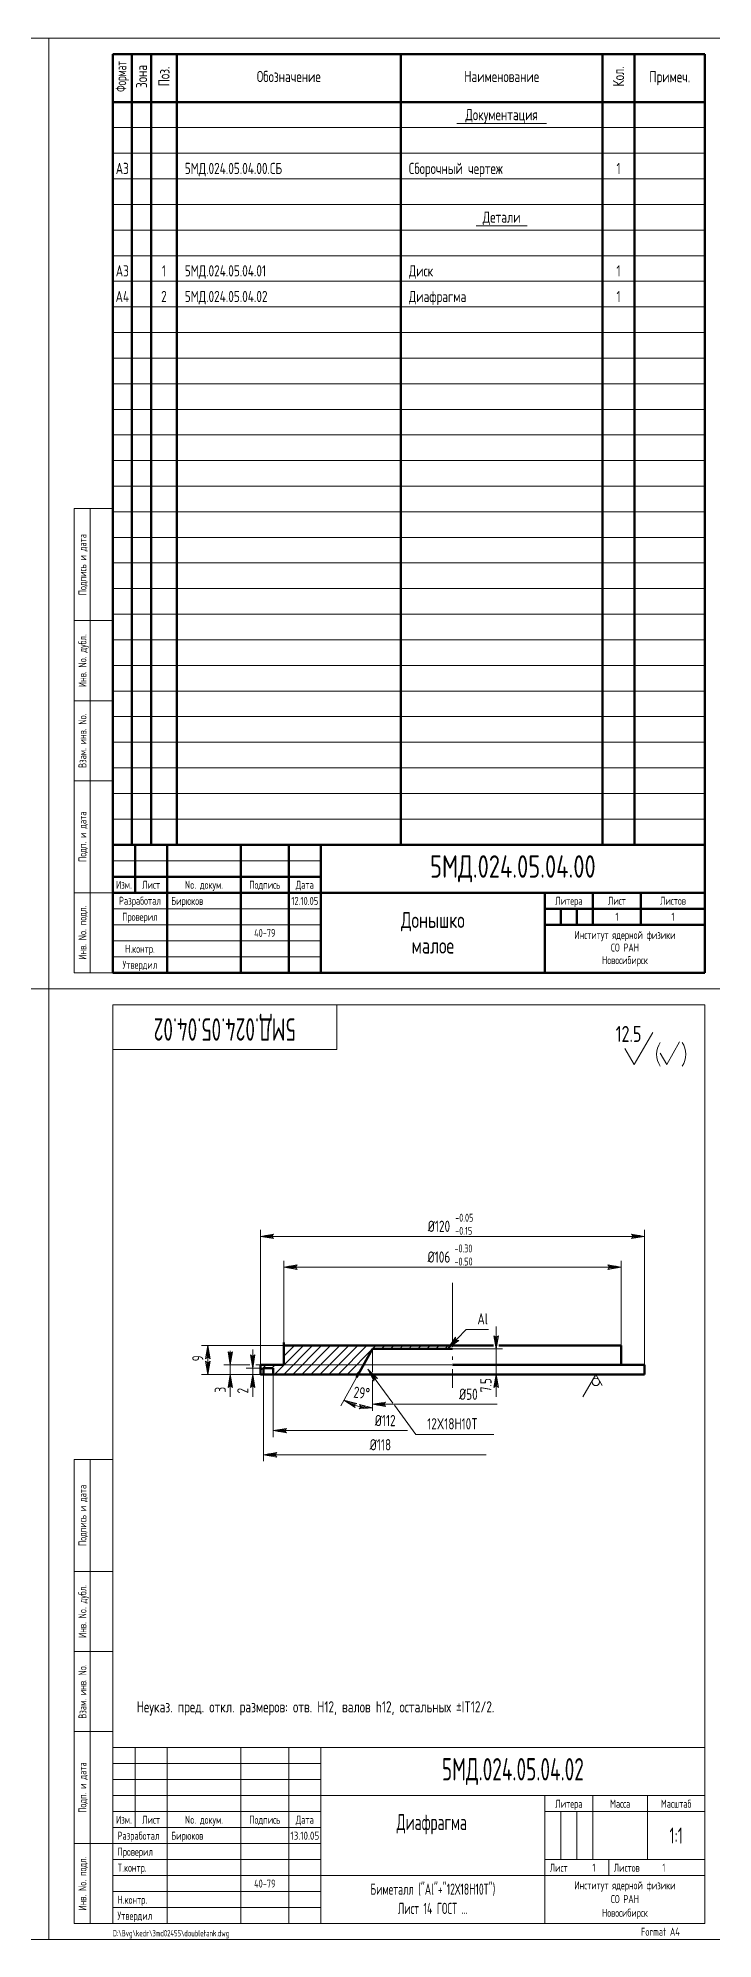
# Model space of a CAD drawing. Extents: x -414 to 4851, y -2165 to 1761.
# Drawn here: x 481 to 692, y 419 to 1013 of the extents above; entities that cross this region are included whole.
import ezdxf
from ezdxf.enums import TextEntityAlignment as Align

# ---------------------------------------------------------------- set-up
doc = ezdxf.new("R2010")
doc.units = 0
doc.linetypes.add('S-P20', pattern=[27, 20, -3, 1, -3])
for name, color, linetype, lineweight in [('1', 9, 'CONTINUOUS', 20), ('2', 2, 'CONTINUOUS', 50), ('DIM', 4, 'CONTINUOUS', 20), ('HATCH', 5, 'CONTINUOUS', 20), ('TR', 3, 'CONTINUOUS', 20)]:
    doc.layers.add(name, color=color, linetype=linetype, lineweight=lineweight)
doc.styles.add('SIMPLEX', font='simplex.shx', dxfattribs={"width": 0.7})

# ---------------------------------------------------------------- blocks, each defined once
blk = doc.blocks.new('SHTAMP1')
at = {"layer": 'DIM', "color": 2}
for p, q in [((-185, 55), (0, 55)), ((-185, 55), (-185, 0)), ((-178, 55), (-178, 29.99999999999999)), ((-168, 55), (-168, 0)), ((-145, 55), (-145, 0)), ((-130, 55), (-130, 0)), ((-120, 55), (-120, 0)), ((-120, 40), (0, 40)), ((-49.99999999999997, 40), (-50, 0)), ((-34.99999999999997, 40), (-34.99999999999997, 20)), ((-17.99999999999997, 40), (-17.99999999999997, 20.00000000000001)), ((-185, 35), (-120, 35)), ((-185, 30), (-120, 30)), ((-49.99999999999997, 35), (0, 35)), ((-50, 20), (0, 20)), ((-29.99999999999994, 20.00000000000001), (-29.99999999999997, 15)), ((-120, 15), (0, 15))]:
    blk.add_line(p, q, dxfattribs=at)
at = {"layer": 'DIM'}
for p, q in [((-185, 50), (-120, 50)), ((-185, 45), (-120, 45)), ((-185, 40), (-120, 40)), ((-44.99999999999997, 35), (-44.99999999999997, 20)), ((-39.99999999999997, 35), (-39.99999999999997, 20)), ((-185, 25), (-120, 25)), ((-185, 20), (-120, 20)), ((-185, 15), (-120, 15)), ((-185, 10), (-120, 10)), ((-185, 5), (-120, 5))]:
    blk.add_line(p, q, dxfattribs=at)
at = {"layer": 'DIM', "style": 'SIMPLEX', "width": 0.6}
blk.add_text('1', height=2.5, dxfattribs=at).set_placement((-35.17607202795625, 16.2))
at = {"layer": 'DIM', "style": 'SIMPLEX', "width": 0.6, "flags": 8}
blk.add_attdef('ОБОЗНАЧЕНИЕ2', text='', height=7, dxfattribs=at).set_placement((-117, 60), align=Align.MIDDLE)
at = {"layer": 'DIM', "style": 'SIMPLEX', "width": 0.6}
for tag, height, p in [('ОБОЗНАЧЕНИЕ', 7, (-60, 47.5)), ('МАСШТАБ', 5, (-9, 27.5))]:
    blk.add_attdef(tag, text='', height=height, dxfattribs=at).set_placement(p, align=Align.MIDDLE)
at = {"layer": 'DIM', "style": 'SIMPLEX', "width": 0.9108433734939759}
blk.add_attdef('ДАТА', text='', height=2.5, dxfattribs=at).set_placement((-129.5, 26.2), (-120.5, 26.2), align=Align.FIT)
at = {"layer": 'DIM', "style": 'SIMPLEX', "width": 0.6}
for tag, p in [('ЛИСТОВ', (-13.325, 16.2)), ('FORMAT', (-20, -3.8))]:
    blk.add_attdef(tag, p, '', height=2.5, dxfattribs=at)
blk.add_attdef('ТЕЛЕФОН', text='', height=2.5, dxfattribs=at).set_placement((-137.5, 12.5), align=Align.MIDDLE_CENTER)
at = {"layer": 'TR', "style": 'SIMPLEX', "width": 0.7}
for s, p in [('Литера', (-42.49999999999997, 36.2)), ('Масса', (-26.49999999999997, 36.2)), ('Масштаб', (-9, 36.2)), ('Изм.', (-181.5, 31.2)), ('Лист', (-173, 31.2)), ('No. докум.', (-156.5, 31.2)), ('Подпись', (-137.5, 31.2)), ('Дата', (-125, 31.2)), ('Институт ядерной физики', (-25, 10.70243239950646)), ('СО РАН', (-25, 6.416718113792172)), ('Новосибирск', (-25, 2.131003828077887))]:
    blk.add_text(s, height=2.5, dxfattribs=at).set_placement(p, align=Align.CENTER)
at = {"layer": 'TR', "style": 'SIMPLEX'}
for s, width, p in [('Разработал', 0.6, (-183.5, 26.2)), ('T.контр.', 0.7, (-183.5, 16.2)), ('Проверил', 0.7, (-183.5, 21.2)), ('Лист', 0.7, (-48.5, 16.2)), ('Листов', 0.7, (-28.49999999999997, 16.2)), ('Н.контр.', 0.7, (-183.5, 6.200000000000001)), ('Утвердил', 0.7, (-183.5, 1.200000000000001))]:
    blk.add_text(s, height=2.5, dxfattribs=dict(at, width=width)).set_placement(p)
at = {"layer": 'TR', "style": 'SIMPLEX', "width": 0.6}
for tag, height, p in [('НАИМЕНОВАНИЕ', 5, (-85.34568711718521, 29.20002082529924)), ('НАИМЕНОВАНИЕ2', 5, (-85.34568711718521, 21.20002082529924)), ('МАТЕРИАЛ', 3.5, (-85, 9)), ('СОРТАМЕНТ', 3.5, (-85, 3))]:
    blk.add_attdef(tag, text='', height=height, dxfattribs=at).set_placement(p, align=Align.CENTER)
for tag, p, height in [('РАЗРАБОТАЛ', (-166.7, 26.2), 2.5), ('ПРОВЕРИЛ', (-166.7, 21.2), 2.5), ('НОРМОКОНТРОЛЬ', (-166.7, 6.199999999999998), 2.5), ('УТВЕРДИЛ', (-166.7, 1.199999999999999), 2.5), ('ФАЙЛ', (-185, -4), 2)]:
    blk.add_attdef(tag, p, '', height=height, dxfattribs=at)
blk = doc.blocks.new('LEADR')
at = {"layer": 'DIM'}
for p, q in [((-1.170416226631389, 0.2000000000000028), (0, 0)), ((-0.9997944300187243, -0.0002412563466975826), (-1.170416226631389, 0.2000000000000028)), ((0, 0), (-1.170416226631389, -0.1999999999999886)), ((-0.4381870021173455, 0.07487712356459042), (-1.063684681848329, 0.07474016190496968)), ((0, 0), (-1, 0)), ((-1.170416226631389, -0.1999999999999886), (-0.9997944300187243, -0.0002412563466975826)), ((-0.4396274744967172, -0.07512327059271229), (-1.063870801763059, -0.07525989858129378))]:
    blk.add_line(p, q, dxfattribs=at)

msp = doc.modelspace()

# ---------------------------------------------------------------- hatches: boundary and pattern name
at = {"layer": 'HATCH'}
h = msp.add_hatch(dxfattribs=at)
h.set_pattern_fill('U', color=256, scale=2, angle=45, style=0, pattern_type=0)
h.set_pattern_definition([(45, (-354.926124163934, 0), (-1.414213562373095, 1.414213562373095), [])])
h.paths.add_polyline_path([(610.4256259746581, 604.7923789472738), (585.4256259746577, 604.7923789472738), (585.4256259746577, 603.7923789472736), (610.425625974658, 603.7923789472738)])

# ---------------------------------------------------------------- linework, layer by layer
at = {"layer": '1'}
for p, q in [((504.2896355711716, 985.2560392018383), (689.2896355711716, 985.2560392018383)), ((504.2896355711716, 977.2560392018383), (689.2896355711716, 977.2560392018383)), ((504.2896355711716, 969.2560392018383), (689.2896355711716, 969.2560392018383)), ((504.2896355711716, 961.2560392018383), (689.2896355711716, 961.2560392018383)), ((504.2896355711716, 953.2560392018383), (689.2896355711716, 953.2560392018383)), ((504.2896355711716, 945.2560392018383), (689.2896355711716, 945.2560392018383)), ((504.2896355711716, 937.2560392018383), (689.2896355711716, 937.2560392018383)), ((504.2896355711716, 929.2560392018383), (689.2896355711716, 929.2560392018383)), ((504.2896355711716, 921.2560392018383), (689.2896355711716, 921.2560392018383)), ((504.2896355711716, 913.2560392018383), (689.2896355711716, 913.2560392018383)), ((504.2896355711716, 905.2560392018383), (689.2896355711716, 905.2560392018383)), ((504.2896355711716, 897.2560392018383), (689.2896355711716, 897.2560392018383)), ((504.2896355711716, 889.2560392018383), (689.2896355711716, 889.2560392018383)), ((504.2896355711716, 881.2560392018383), (689.2896355711716, 881.2560392018383)), ((504.2896355711716, 873.2560392018383), (689.2896355711716, 873.2560392018383)), ((504.2896355711716, 865.2560392018383), (689.2896355711716, 865.2560392018383)), ((504.2896355711716, 857.2560392018383), (689.2896355711716, 857.2560392018383)), ((504.2896355711716, 849.2560392018383), (689.2896355711716, 849.2560392018383)), ((504.2896355711716, 841.2560392018383), (689.2896355711716, 841.2560392018383)), ((504.2896355711716, 833.2560392018383), (689.2896355711716, 833.2560392018383)), ((504.2896355711716, 825.2560392018383), (689.2896355711716, 825.2560392018383)), ((504.2896355711716, 817.2560392018383), (689.2896355711716, 817.2560392018383)), ((504.2896355711716, 809.2560392018383), (689.2896355711716, 809.2560392018383)), ((504.2896355711716, 801.2560392018383), (689.2896355711716, 801.2560392018383)), ((504.2896355711716, 793.2560392018383), (689.2896355711716, 793.2560392018383)), ((504.2896355711716, 785.2560392018383), (689.2896355711716, 785.2560392018383)), ((504.2896355711716, 777.2560392018383), (689.2896355711716, 777.2560392018383)), ((504.2896355711716, 769.2560392018383), (689.2896355711716, 769.2560392018383)), ((569.2896355711716, 756.2438015313794), (504.2896355711716, 756.2438015313794)), ((569.2896355711716, 741.2438015313794), (504.2896355711716, 741.2438015313794)), ((504.2896355711716, 736.2438015313794), (569.2896355711716, 736.2438015313794)), ((569.2896355711716, 731.2438015313794), (504.2896355711716, 731.2438015313794)), ((504.2896355711716, 726.2438015313794), (569.2896355711716, 726.2438015313794)), ((557.7657122529378, 598.7923789472738), (566.5118334508162, 598.7923789472738)), ((566.5118334508162, 598.7923789472738), (610.2214111297104, 598.7923789472738))]:
    msp.add_line(p, q, dxfattribs=at)
at = {"layer": '1', "linetype": 'S-P20'}
msp.add_line((610.425625974658, 624.3928854356757), (610.425625974658, 591.5972894628447), dxfattribs=at)
at = {"layer": '2'}
for p, q in [((504.2896355711716, 1008.243801531379), (689.2896355711716, 1008.243801531379)), ((504.2896355711716, 721.2438015313794), (504.2896355711716, 1008.243801531379)), ((510.2896355711716, 761.2438015313794), (510.2896355711716, 1008.243801531379)), ((516.2896355711716, 761.2438015313794), (516.2896355711716, 1008.243801531379)), ((524.2896355711716, 761.2438015313794), (524.2896355711716, 1008.243801531379)), ((594.2896355711716, 761.2438015313794), (594.2896355711716, 1008.243801531379)), ((657.2896355711716, 761.2438015313794), (657.2896355711716, 1008.243801531379)), ((667.2896355711716, 761.2438015313794), (667.2896355711716, 1008.243801531379)), ((689.2896355711716, 1008.243801531379), (689.2896355711716, 721.2438015313794)), ((689.2896355711716, 993.2560392018383), (504.2896355711721, 993.2560392018383)), ((689.2896355711716, 761.2438015313794), (504.2896355711716, 761.2438015313794)), ((511.2896355711716, 761.2438015313794), (511.2896355711716, 746.2438015313794)), ((521.2896355711716, 761.2438015313794), (521.2896355711716, 721.2438015313794)), ((544.2896355711716, 721.2438015313794), (544.2896355711716, 761.2438015313794)), ((559.2896355711716, 761.2438015313794), (559.2896355711716, 721.2438015313794)), ((569.2896355711716, 721.2438015313794), (569.2896355711716, 761.2438015313794)), ((504.2896355711716, 751.2438015313794), (569.2896355711716, 751.2438015313794)), ((689.2896355711716, 746.2438015313794), (504.2896355711716, 746.2438015313794)), ((639.2896355711716, 721.2438015313794), (639.2896355711716, 746.2438015313794)), ((654.2896355711716, 736.2438015313794), (654.2896355711716, 746.2438015313794)), ((669.2896355711716, 736.2438015313794), (669.2896355711716, 746.2438015313794)), ((689.2896355711716, 741.2438015313794), (639.2896355711716, 741.2438015313794)), ((644.2896355711716, 741.2438015313794), (644.2896355711716, 736.2438015313794)), ((649.2896355711716, 736.2438015313794), (649.2896355711716, 741.2438015313794)), ((689.2896355711716, 736.2438015313794), (639.2896355711716, 736.2438015313794)), ((689.2896355711716, 721.2438015313794), (504.2896355711716, 721.2438015313794)), ((557.7662747497543, 605.7923789472738), (557.7657122529378, 598.7923789472738)), ((557.7661943930663, 604.792378947274), (623.243027197241, 604.7923789472738)), ((585.4256259746578, 603.7923789472735), (580.4256259746578, 594.7923789472735)), ((585.425625974658, 603.7923789472736), (610.425625974658, 603.7923789472738)), ((624.8514308974636, 604.7923789472738), (663.0848968428736, 604.7923789472738)), ((663.0848968428736, 604.7923789472738), (663.0853789830021, 598.7923789472738)), ((550.4258670447225, 598.7923789472738), (550.4256259746579, 595.792378947274)), ((550.425625974658, 595.792378947274), (610.4256259746583, 595.7923789472738)), ((550.4260277580988, 598.7923789472738), (557.7657122529378, 598.7923789472738)), ((551.4257866912627, 597.7923789472738), (551.4256259714293, 595.7922985905859)), ((551.4257866912627, 597.7923789472738), (554.4258670576364, 597.7923789472738)), ((554.4257867009483, 597.7923789472738), (554.4256259617432, 595.7920575205223)), ((670.4252241912172, 598.7923789472738), (610.425625974658, 598.7923789472738)), ((670.425625974658, 595.7923789472738), (610.425625974658, 595.7923789472738)), ((670.4252241912172, 598.7923789472738), (670.4254652612817, 595.7923789472738))]:
    msp.add_line(p, q, dxfattribs=at)
at = {"layer": 'DIM'}
for p, q in [((611.7896355711716, 986.5560392018383), (639.7896355711716, 986.5560392018383)), ((617.7896355711716, 954.5560392018383), (633.7896355711716, 954.5560392018383)), ((550.4258670447225, 598.7923789472738), (550.4260277580988, 640.914271171931)), ((553.9260277580988, 638.914271171931), (666.9252241912172, 638.914271171931)), ((670.4252241912172, 598.7923789472738), (670.4252241912172, 640.914271171931)), ((557.7662747497543, 605.792378947274), (557.7662747497543, 631.313724024776)), ((663.0848968428736, 604.7923789472738), (663.0849771995618, 631.313724024776)), ((557.7662747497543, 629.313724024776), (663.0849711397871, 629.313724024776)), ((609.0790917361, 603.948796283263), (614.7134179149517, 609.8292515858875)), ((614.7134179149517, 609.8292515858875), (621.6250156841892, 609.8292515858875)), ((624.0472290473524, 607.2923789472738), (624.0472290473524, 610.7923789472738)), ((557.7661943930663, 604.792378947274), (532.021942144288, 604.792378947274)), ((534.021942144288, 599.292378947274), (534.021942144288, 602.292378947274)), ((541.021942144288, 602.2923789472738), (541.021942144288, 603.1525534035267)), ((541.021942144288, 595.792378947274), (541.021942144288, 600.7923789472738)), ((548.021942144288, 601.2923789472738), (548.021942144288, 603.5745601307577)), ((585.4256259746578, 603.7923789472736), (585.4256259746578, 596.4541689255298)), ((610.425625974658, 603.7923789472738), (626.0472290473524, 603.7923789472738)), ((624.0472290473524, 595.7923789472738), (624.0472290473524, 604.7923789472738)), ((550.425625974658, 595.792378947274), (532.021942144288, 595.792378947274)), ((547.1543206581725, 598.7923789472738), (539.021942144288, 598.7923789472738)), ((550.425625974658, 595.792378947274), (539.021942144288, 595.792378947274)), ((551.4258670479508, 597.7923789472738), (546.021942144288, 597.7923789472738)), ((550.425625974658, 595.792378947274), (546.021942144288, 595.792378947274)), ((548.021942144288, 595.792378947274), (548.021942144288, 598.7923789472738)), ((550.4260277580988, 598.7923789472738), (548.9618660708109, 598.7923789472738)), ((551.4256259778865, 595.792378947274), (551.4256259778865, 568.6818124084348)), ((554.425625987572, 595.792378947274), (554.425625987572, 576.2251020887671)), ((580.4256259746578, 594.7923789472736), (575.536147170875, 585.9913171004646)), ((583.9756781875916, 597.4043706895553), (591.7851279968595, 586.8367860421658)), ((585.4256259746578, 593.9604155041171), (585.4256259746578, 584.4541411825446)), ((541.021942144288, 592.292378947274), (541.021942144288, 588.792378947274)), ((548.021942144288, 592.292378947274), (548.021942144288, 588.792378947274)), ((624.0472290473524, 592.2923789472738), (624.0472290473524, 588.7923789472738)), ((588.9256259746578, 586.4541411825446), (624.3903595373804, 586.4541411825446)), ((592.2596043760936, 586.1947344990734), (599.0164574982866, 577.0515017409841)), ((557.925625987572, 578.2251020887671), (596.3327384896406, 578.2251020887671)), ((599.0164574982866, 577.0515017409841), (623.3414574982867, 577.0515017409841)), ((554.9256259778865, 570.6818124084348), (620.8903595373804, 570.6818124084348))]:
    msp.add_line(p, q, dxfattribs=at)
at = {"layer": 'DIM', "color": 2}
for p, q in [((492.2896355711716, 721.2438015313794), (492.2896355711716, 866.2438015313794)), ((504.2896355711716, 866.2438015313794), (492.2896355711716, 866.2438015313794)), ((497.2896355711716, 721.2438015313794), (497.2896355711716, 866.2438015313794)), ((504.2896355711716, 831.2438015313794), (492.2896355711716, 831.2438015313794)), ((504.2896355711716, 806.2438015313794), (492.2896355711716, 806.2438015313794)), ((504.2896355711716, 781.2438015313794), (492.2896355711716, 781.2438015313794)), ((504.2896355711716, 746.2438015313794), (492.2896355711716, 746.2438015313794)), ((504.2896355711716, 721.2438015313794), (492.2896355711716, 721.2438015313794)), ((492.2896355711715, 424.2438015313794), (492.2896355711715, 569.2438015313794)), ((504.2896355711715, 569.2438015313794), (492.2896355711715, 569.2438015313794)), ((497.2896355711715, 424.2438015313794), (497.2896355711715, 569.2438015313794)), ((504.2896355711715, 534.2438015313794), (492.2896355711715, 534.2438015313794)), ((504.2896355711715, 509.2438015313794), (492.2896355711715, 509.2438015313794)), ((504.2896355711715, 484.2438015313794), (492.2896355711715, 484.2438015313794)), ((504.2896355711715, 449.2438015313794), (492.2896355711715, 449.2438015313794)), ((504.2896355711715, 424.2438015313794), (492.2896355711715, 424.2438015313794))]:
    msp.add_line(p, q, dxfattribs=at)
at = {"layer": 'DIM'}
for points in [[(64.28963557117157, 716.2438015313794), (64.28963557117157, 1013.243801531379), (484.2896355711716, 1013.243801531379), (484.2896355711715, 716.2438015313794)], [(484.2896355711716, 716.2438015313794), (484.2896355711716, 1013.243801531379), (694.2896355711716, 1013.243801531379), (694.2896355711716, 716.2438015313794)], [(64.28963557117157, 419.2438015313794), (64.28963557117157, 716.2438015313794), (484.2896355711716, 716.2438015313794), (484.2896355711715, 419.2438015313794)], [(484.2896355711715, 419.2438015313794), (484.2896355711715, 716.2438015313794), (694.2896355711716, 716.2438015313794), (694.2896355711716, 419.2438015313794)]]:
    msp.add_lwpolyline(points, close=True, dxfattribs=at)
at = {"layer": 'DIM', "color": 2}
msp.add_lwpolyline([(504.2896355711715, 424.2438015313794), (504.2896355711715, 711.2438015313794), (689.2896355711716, 711.2438015313794), (689.2896355711716, 424.2438015313794)], close=True, dxfattribs=at)
msp.add_lwpolyline([(504.2896355711715, 697.2438015313794), (574.2896355711715, 697.2438015313794), (574.2896355711715, 711.2438015313794)], dxfattribs=at)
at = {"layer": 'DIM', "flags": 128}
for points in [[(664.3028842252235, 697.6438015313794), (667.1896355711716, 692.6438015313794), (672.9631382630678, 702.6438015313794)], [(675.318909629008, 696.1438015313794), (677.3396355711716, 692.6438015313794), (681.381087455499, 699.6438015313794)], [(657.2044628773994, 592.2923789472737), (655.1837369352356, 595.7923789472737), (651.1422850509083, 588.7923789472737)]]:
    msp.add_lwpolyline(points, dxfattribs=at)
at = {"layer": 'DIM'}
msp.add_circle((655.1837369352356, 593.4578789472737), 1.1655, dxfattribs=at)
for centre, radius, start, end in [((680.8396355711716, 695.7938015313794), 6.649999999999909, 146.0000000000001, 214.0000000000001), ((676.6396355711718, 695.7938015313794), 6.649999999999909, 325.9999999999999, 33.99999999999987), ((585.4256259746578, 603.6803055406174), 18.36368321017494, 251.8821997643801, 259.0631961365422)]:
    msp.add_arc(centre, radius, start, end, dxfattribs=at)
at = {"layer": 'HATCH'}
for p, q in [((554.8700124112393, 595.7923789472738), (563.8700124112393, 604.792378947274)), ((557.6984395359855, 595.7923789472738), (566.6984395359855, 604.792378947274)), ((557.7659311723503, 601.5167248331311), (561.0415852864932, 604.792378947274)), ((557.7661584736517, 604.3453792591787), (558.213158161747, 604.792378947274)), ((560.5268666607316, 595.7923789472738), (569.5268666607317, 604.792378947274)), ((563.3552937854778, 595.7923789472738), (572.3552937854779, 604.792378947274)), ((566.183720910224, 595.7923789472738), (575.1837209102241, 604.792378947274)), ((569.0121480349702, 595.7923789472738), (578.0121480349702, 604.792378947274)), ((571.8405751597164, 595.7923789472738), (580.8405751597164, 604.792378947274)), ((574.6690022844625, 595.7923789472738), (583.6690022844626, 604.792378947274)), ((577.4974294092087, 595.7923789472738), (585.3358716814696, 603.6308212195347)), ((550.4257234123858, 597.0049441979127), (551.4258037787602, 598.0050245642872)), ((551.213158161747, 597.7923789472738), (552.213158161747, 598.7923789472738)), ((554.041585286493, 597.7923789472738), (555.041585286493, 598.7923789472738)), ((580.325856533955, 595.7923789472738), (581.8003377755368, 597.2668601888557))]:
    msp.add_line(p, q, dxfattribs=at)

# ---------------------------------------------------------------- block references
at = {"layer": 'DIM'}
ref = msp.add_blockref('SHTAMP1', (689.2896355711716, 424.2438015313794), dxfattribs=at)
ref.add_attrib('ФАЙЛ', 'D:\\Bvg\\kedr\\3md02455\\doubletank.dwg', (504.2896355711715, 420.2438015313794), dxfattribs={"layer": 'TR', "height": 2, "style": 'SIMPLEX', "width": 0.6})
ref.add_attrib('РАЗРАБОТАЛ', 'Бирюков', (522.5896355711715, 450.4438015313794), dxfattribs={"layer": 'TR', "height": 2.5, "style": 'SIMPLEX', "width": 0.6})
ref.add_attrib('ТЕЛЕФОН', '40-79', dxfattribs={"height": 2.5, "style": 'SIMPLEX', "width": 0.6}).set_placement((551.7896355711715, 436.7438015313794), align=Align.MIDDLE_CENTER)
ref.add_attrib('ДАТА', '13.10.05', dxfattribs={"height": 2.5, "style": 'SIMPLEX', "width": 0.6000000000000002}).set_placement((559.7896355711715, 450.4438015313794), (568.7896355711715, 450.4438015313794), align=Align.FIT)
ref.add_attrib('ОБОЗНАЧЕНИЕ', '5МД.024.05.04.02', dxfattribs={"height": 7, "style": 'SIMPLEX', "width": 0.6}).set_placement((629.2896355711715, 471.7438015313794), align=Align.MIDDLE)
ref.add_attrib('МАСШТАБ', '1:1', dxfattribs={"height": 5, "style": 'SIMPLEX', "width": 0.6}).set_placement((680.2896355711716, 451.7438015313794), align=Align.MIDDLE)
ref.add_attrib('НАИМЕНОВАНИЕ', 'Диафрагма', dxfattribs={"layer": 'TR', "height": 5, "style": 'SIMPLEX', "width": 0.6}).set_placement((603.9439484539863, 453.4438015313794), align=Align.CENTER)
ref.add_attrib('МАТЕРИАЛ', 'Биметалл ("Al"+"12Х18Н10Т")', dxfattribs={"layer": 'TR', "height": 3.5, "style": 'SIMPLEX', "width": 0.6}).set_placement((604.2896355711715, 433.2438015313794), align=Align.CENTER)
ref.add_attrib('СОРТАМЕНТ', 'Лист 14 ГОСТ ...', dxfattribs={"layer": 'TR', "height": 3.5, "style": 'SIMPLEX', "width": 0.6}).set_placement((604.2896355711715, 427.2438015313794), align=Align.CENTER)
ref.add_attrib('ЛИСТОВ', '1', (675.9646355711714, 440.4438015313794), dxfattribs={"height": 2.5, "style": 'SIMPLEX', "width": 0.6})
ref.add_attrib('FORMAT', 'Format A4', (669.2896355711716, 420.4438015313794), dxfattribs={"height": 2.5, "style": 'SIMPLEX', "width": 0.6})
ref.add_attrib('ОБОЗНАЧЕНИЕ2', '5МД.024.05.04.02', dxfattribs={"height": 7, "rotation": 180, "style": 'SIMPLEX', "width": 0.6, "flags": 8}).set_placement((539.2896355711715, 704.2438015313794), align=Align.MIDDLE)
at = {"layer": 'DIM', "xscale": 3.5, "yscale": 3.5, "zscale": 3.5}
for p, rotation in [((550.4260277580988, 638.914271171931), 180), ((557.7662747497543, 629.313724024776), 180), ((609.0790917361, 603.948796283263), 226.2245141509726), ((624.0472290473524, 603.7923789472738), 270), ((534.021942144288, 604.792378947274), 90), ((534.021942144288, 595.792378947274), 270), ((541.021942144288, 598.7923789472738), 270), ((548.021942144288, 597.7923789472738), 270), ((541.021942144288, 595.792378947274), 90), ((548.021942144288, 595.792378947274), 90), ((583.9756781875916, 597.4043706895553), 126.4644177446463), ((624.0472290473524, 595.7923789472738), 90), ((576.5074330332322, 587.7396316527078), 156.4137978326512), ((585.4256259746578, 585.3166223304424), 354.5315980682711), ((585.4256259746578, 586.4541411825446), 180), ((554.425625987572, 578.2251020887671), 180), ((551.4256259778865, 570.6818124084348), 180)]:
    msp.add_blockref('LEADR', p, dxfattribs=dict(at, rotation=rotation))
for p in [(670.4252241912172, 638.914271171931), (663.0849771995618, 629.313724024776)]:
    msp.add_blockref('LEADR', p, dxfattribs=at)

# ---------------------------------------------------------------- texts
at = {"layer": 'DIM', "style": 'SIMPLEX', "width": 0.7}
for s, p in [('5МД.024.05.04.00.СБ', (526.7896355711716, 970.7560392018383)), ('5МД.024.05.04.01', (526.7896355711716, 938.7560392018383)), ('5МД.024.05.04.02', (526.7896355711716, 930.7560392018383))]:
    msp.add_text(s, height=3.5, dxfattribs=at).set_placement(p)
for s, p in [('1', (662.2896355711716, 970.7560392018383)), ('A3', (507.2896355711716, 938.7560392018383)), ('1', (520.2896355711716, 938.7560392018383)), ('1', (662.2896355711716, 938.7560392018383)), ('A4', (507.2896355711716, 930.7560392018383)), ('2', (520.2896355711716, 930.7560392018383)), ('1', (662.2896355711716, 930.7560392018383))]:
    msp.add_text(s, height=3.5, dxfattribs=at).set_placement(p, align=Align.CENTER)
for s, height, p in [('5МД.024.05.04.00', 7, (629.2896355711716, 753.7438015313794)), ('1', 2.5, (661.7896355711716, 738.7438015313794)), ('1', 2.5, (679.2896355711716, 738.7438015313794))]:
    msp.add_text(s, height=height, dxfattribs=at).set_placement(p, align=Align.MIDDLE)
at = {"layer": 'DIM', "style": 'SIMPLEX', "width": 0.5600000000000364}
msp.add_text('12.10.05', height=2.5, dxfattribs=at).set_placement((560.0896355711714, 742.4438015313794), (568.4896355711719, 742.4438015313794), align=Align.FIT)
at = {"layer": 'DIM', "style": 'SIMPLEX', "width": 0.7}
msp.add_text('12.5', height=5, dxfattribs=at).set_placement((669.4396355711717, 699.6438015313794), align=Align.RIGHT)
for s, p in [('-0.05', (611.263875974658, 642.764271171931)), ('-0.30', (611.0305426413247, 633.163724024776))]:
    msp.add_text(s, height=2.4745, dxfattribs=at).set_placement(p, align=Align.BOTTOM_LEFT)
for s, p in [('-0.15', (611.263875974658, 641.889271171931)), ('-0.50', (611.0305426413247, 632.288724024776))]:
    msp.add_text(s, height=2.4745, dxfattribs=at).set_placement(p, align=Align.TOP_LEFT)
msp.add_text('29° ', height=3.5, rotation=354.3, dxfattribs=at).set_placement((579.3800299824154, 588.5478216602437))
for s, p in [('Подпись и дата', (496.0896355711715, 551.7438015313794)), ('Инв. No. дубл.', (496.0896355711715, 521.7438015313794)), ('Взам. инв. No.', (496.0896355711715, 496.7438015313794)), ('Подп. и дата', (496.0896355711715, 466.7438015313794)), ('Инв. No. подл.', (496.0896355711715, 436.7438015313794))]:
    msp.add_text(s, height=2.5, rotation=90, dxfattribs=at).set_placement(p, align=Align.CENTER)
at = {"layer": 'DIM', "char_height": 3.5, "attachment_point": 5, "style": 'SIMPLEX'}
for s, insert in [('\\A1;%%c120', (606.188875974658, 642.064271171931)), ('%%c106', (606.188875974658, 632.463724024776)), ('\\A1;%%c50', (615.3903595373804, 589.6041411825446)), ('\\A1;%%c112', (589.4079927624762, 581.3751020887671)), ('\\A1;%%c118', (587.9079927576336, 573.8318124084348))]:
    msp.add_mtext(s, dxfattribs=dict(at, insert=insert))
at = {"layer": 'HATCH', "color": 4, "style": 'SIMPLEX', "width": 0.7}
for s, p in [('9', (532.6231174297144, 599.8874091688992)), ('7.5', (622.610795199132, 590.2346028873881)), ('3', (539.6219421442879, 590.1125341263422)), ('2', (546.6583759925082, 589.8387226007817))]:
    msp.add_text(s, height=3.5, rotation=90, dxfattribs=at).set_placement(p)
at = {"layer": 'TR', "style": 'SIMPLEX'}
for s, height, width, p in [('Формат', 3.36, 0.6, (507.2896355711716, 1001.233801531379)), ('Зона', 3.5, 0.7, (513.2896355711716, 1001.233801531379)), ('Поз.', 3.5, 0.7, (520.2896355711716, 1001.233801531379)), ('Кол.', 3.5, 0.7, (662.2896355711716, 1001.233801531379))]:
    msp.add_text(s, height=height, rotation=90, dxfattribs=dict(at, width=width)).set_placement(p, align=Align.MIDDLE)
at = {"layer": 'TR', "style": 'SIMPLEX', "width": 0.7}
for s, height, p in [('Обозначение', 3.5, (559.2896355711716, 1001.233801531379)), ('Наименование', 3.5, (625.7896355711716, 1001.233801531379)), ('Примеч.', 3.5, (678.2896355711716, 1000.703555784688)), ('Литера', 2.5, (646.7896355711716, 743.3970228802777)), ('Лист', 2.5, (661.7896355711716, 743.7438015313794)), ('Листов', 2.5, (679.2896355711716, 743.7438015313794))]:
    msp.add_text(s, height=height, dxfattribs=at).set_placement(p, align=Align.MIDDLE)
at = {"layer": 'TR', "style": 'SIMPLEX'}
for s, height, width, p in [('Документация', 3.5, 0.7, (625.7896355711716, 987.5560392018383)), ('А3', 3.5, 0.7, (507.2896355711716, 970.7560392018383)), ('Детали', 3.5, 0.7, (625.7896355711716, 955.5560392018383)), ('Изм.', 2.5, 0.7, (507.7896355711716, 747.4938015313794)), ('Лист', 2.5, 0.7, (516.2896355711716, 747.4938015313794)), ('No. докум.', 2.5, 0.7, (532.7896355711716, 747.4938015313794)), ('Подпись', 2.5, 0.7, (551.7896355711716, 747.4938015313794)), ('Дата', 2.5, 0.7, (564.2896355711716, 747.4938015313794)), ('Разработал', 2.5, 0.6, (512.7896355711716, 742.4938015313794)), ('Проверил', 2.5, 0.7, (512.7896355711716, 737.4938015313794)), ('Донышко', 5, 0.7, (604.2896355711716, 735.2438015313794)), ('40-79', 2.5, 0.7, (551.7896355711716, 732.4438015313794)), ('малое', 5, 0.7, (604.2896355711716, 727.2438015313794)), ('Институт ядерной физики', 2.5, 0.7, (664.3084281987187, 731.8072280561032)), ('СО РАН', 2.5, 0.7, (664.3084281987187, 727.8786566275319)), ('Утвердил', 2.5, 0.7, (512.7896355711716, 722.4938015313794)), ('Н.контр.', 2.5, 0.7, (512.7896355711716, 727.4938015313794)), ('Новосибирск', 2.5, 0.7, (664.3084281987187, 723.9500851989606))]:
    msp.add_text(s, height=height, dxfattribs=dict(at, width=width)).set_placement(p, align=Align.CENTER)
at = {"layer": 'TR', "style": 'SIMPLEX', "width": 0.7}
for s, height, p in [('Сборочный чертеж', 3.5, (596.7896355711716, 970.7560392018383)), ('Диск', 3.5, (596.7896355711716, 938.7560392018383)), ('Диафрагма', 3.5, (596.7896355711716, 930.7560392018383)), ('Бирюков', 2.5, (522.5896355711714, 742.4438015313794)), ('Al', 3.5, (618.2134179149517, 611.4042515858876)), ('12X18H10T', 3.5, (602.5164574982866, 578.6265017409842))]:
    msp.add_text(s, height=height, dxfattribs=at).set_placement(p)
for s, p in [('Подпись и дата', (496.0896355711714, 848.7438015313794)), ('Инв. No. дубл.', (496.0896355711714, 818.7438015313794)), ('Взам. инв. No.', (496.0896355711714, 793.7438015313794)), ('Подп. и дата', (496.0896355711714, 763.7438015313794)), ('Инв. No. подл.', (496.0896355711714, 733.7438015313794))]:
    msp.add_text(s, height=2.5, rotation=90, dxfattribs=at).set_placement(p, align=Align.CENTER)
at = {"layer": 'TR', "insert": (511.7896355711716, 489.2438015313794), "char_height": 3.5, "width": 170, "attachment_point": 7, "style": 'SIMPLEX'}
msp.add_mtext('\\A1;Неуказ. пред. откл. размеров: отв. H12, валов h12, остальных ±IT12/2.', dxfattribs=at)

doc.saveas('drawing.dxf')
